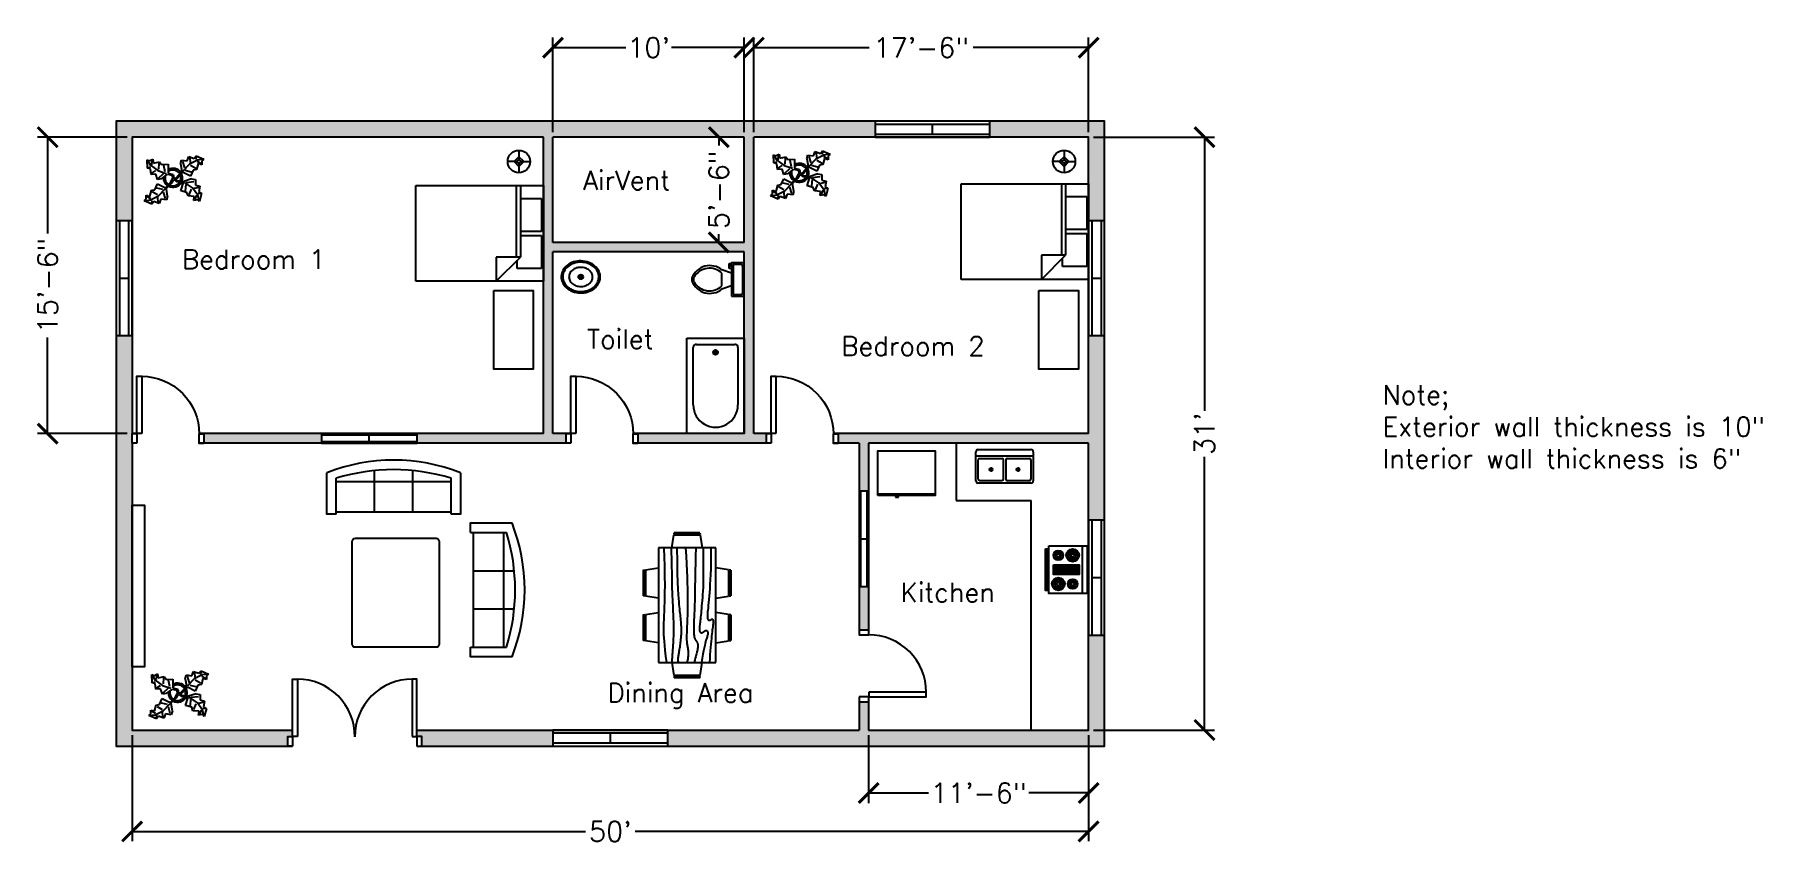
# Model space of a CAD drawing. Header units: inches. Extents: x 143 to 1226, y 89 to 597.
import ezdxf

# ---------------------------------------------------------------- set-up
doc = ezdxf.new("R2010")
doc.units = ezdxf.units.IN
for name, color, linetype in [('blocks', 4, 'Continuous'), ('dim', 11, 'Continuous'), ('door', 6, 'Continuous'), ('hatches', 3, 'Continuous'), ('text', 2, 'Continuous'), ('window', 40, 'Continuous')]:
    doc.layers.add(name, color=color, linetype=linetype)
doc.styles.get("Standard").update_dxf_attribs({"font": 'simplex.shx'})
doc.dimstyles.new('DIM', dxfattribs={"dimscale": 5, "dimtxt": 2.5, "dimasz": 2.5, "dimexe": 1.25, "dimexo": 0.625, "dimtad": 0, "dimlunit": 4, "dimtxsty": 'Standard', "dimblk": 'ARCHTICK', "dimcen": 2.5, "dimadec": 0, "dimazin": 0, "dimtfac": 1, "dimtmove": 0, "dimatfit": 3, "dimfxl": 1, "dimarcsym": 0})

# ---------------------------------------------------------------- blocks, each defined once
blk = doc.blocks.new('Door 2')
at = {"layer": 'door'}
for points in [[(-78, 6), (-81, 6), (-81, 42), (-78, 42)], [(-6, 6), (-3, 6), (-3, 42), (-6, 42)], [(-81, 0), (-84, 0), (-84, 6), (-81, 6)], [(-3, 0), (0, 0), (0, 6), (-3, 6)]]:
    blk.add_lwpolyline(points, close=True, dxfattribs=at)
for centre, start, end in [((-78, 6), 359.7621, 90), ((-6, 6), 90, 180.2379)]:
    blk.add_arc(centre, 36, start, end, dxfattribs=at)
blk = doc.blocks.new('Window 2')
at = {"layer": 'window'}
for p, q in [((0, 10), (-72, 10)), ((-72, 10), (-72, 0)), ((0, 8), (-72, 8)), ((-72, 2), (0, 2)), ((-72, 0), (0, 0)), ((-36, 2), (-36, 8)), ((0, 0), (0, 10))]:
    blk.add_line(p, q, dxfattribs=at)
blk = doc.blocks.new('Door 1')
at = {"layer": 'door'}
for points in [[(-6, 6), (-3, 6), (-3, 42), (-6, 42)], [(-45, -0.1), (-42, -0.1), (-42, 5.9), (-45, 5.9)], [(-3, 0), (0, 0), (0, 6), (-3, 6)]]:
    blk.add_lwpolyline(points, close=True, dxfattribs=at)
blk.add_arc((-6, 6), 36, 90, 180.2379, dxfattribs=at)
blk = doc.blocks.new('Window 1')
at = {"layer": 'window'}
for p, q in [((0, 6), (-60, 6)), ((-60, 6), (-60, 0)), ((0, 5), (-60, 5)), ((-60, 1), (0, 1)), ((-60, 0), (0, 0)), ((-30, 1), (-30, 5)), ((0, 0), (0, 6))]:
    blk.add_line(p, q, dxfattribs=at)
blk = doc.blocks.new('Bath Tub - 26 x 60 in.')
for p, q in [((8, -18), (10, -18)), ((9, -17), (9, -19))]:
    blk.add_line(p, q)
blk.add_lwpolyline([(0, -36), (0, 0), (60, 0), (60, -36)], close=True)
for points in [[(4, -30), (4, -6)], [(6, -4), (42, -4)], [(42, -32), (6, -32)]]:
    blk.add_lwpolyline(points)
for radius in [1.5, 1]:
    blk.add_circle((9, -18), radius)
for centre, radius, start, end in [((5.75, -5.75), 1.77, 81.8699, 188.1301), ((42, -18), 14, 270, 90), ((5.75, -30.25), 1.77, 171.8699, 278.1301)]:
    blk.add_arc(centre, radius, start, end)
blk = doc.blocks.new('Toilet - top')
for p, q in [((-10, -8.5), (-8, -8.5)), ((-10, -9.5), (-10, -8.5)), ((-7, -9.5), (-10, -9.5)), ((-8, -8.5), (-8, -8)), ((-7, -8), (-7, -9.5)), ((-4, -8), (-6, -14)), ((4, -8), (6, -14)), ((9.5, -6), (9.5, -2)), ((4, -14), (-4, -14))]:
    blk.add_line(p, q)
blk.add_lwpolyline([(10.5, -8), (10.5, 0), (-10.5, 0), (-10.5, -8)], close=True)
for points in [[(-9.5, -2), (-9.5, -6)], [(8.5, -1), (-8.5, -1)], [(-8.5, -7), (8.5, -7)]]:
    blk.add_lwpolyline(points)
for centre, radius, start, end in [((-8.6, -1.9), 0.884, 81.8699, 188.1301), ((-8.6, -6.1), 0.884, 171.8699, 278.1301), ((8.6, -1.9), 0.884, 351.8699, 98.1301), ((8.6, -6.1), 0.884, 261.8699, 8.1301), ((3.5, -21.6), 12.2, 141.4691, 247.9714), ((4.2, -21.8), 11.3, 136.3677, 238.9468), ((-3.5, -21.6), 12.2, 292.0284, 38.5307), ((-4.2, -21.8), 11.3, 301.053, 43.6321), ((0, -27.9), 4, 245.7318, 294.2682), ((0, -29), 4, 254.8605, 285.1395)]:
    blk.add_arc(centre, radius, start, end)
blk = doc.blocks.new('Sink - Oval top')
for p, q in [((-1, 0), (1, 0)), ((0, 1), (0, -1))]:
    blk.add_line(p, q)
at = {"linetype": 'Continuous'}
for points in [[(-12.2, 0.4, 0.117634), (-11.5, -3.4, 0.104469), (-8.9, -6.8, 0.090016), (-5.1, -9.1, 0.08192), (-0.3, -10, 0.08192), (4.5, -9.4, 0.090016), (8.4, -7.4, 0.104469), (11.2, -4.1, 0.117634), (12.2, -0.4, 0.117634), (11.5, 3.4, 0.104469), (8.9, 6.8, 0.090016), (5.1, 9.1, 0.08192), (0.3, 10, 0.08192), (-4.5, 9.4, 0.090016), (-8.4, 7.4, 0.104469), (-11.2, 4.1, 0.117634)], [(-11.3, 0.2, 0.118622), (-10.5, -3.3, 0.104678), (-8.1, -6.4, 0.089562), (-4.5, -8.4, 0.081185), (-0.1, -9.2, 0.081185), (4.3, -8.5, 0.089562), (7.9, -6.6, 0.104678), (10.4, -3.5, 0.118622), (11.3, -0.2, 0.118622), (10.5, 3.3, 0.104678), (8.1, 6.4, 0.089562), (4.5, 8.4, 0.081185), (0.1, 9.2, 0.081185), (-4.3, 8.5, 0.089562), (-7.9, 6.6, 0.104678), (-10.4, 3.5, 0.118622)], [(-7.4, 0.1, 0.118283), (-6.9, -2.2, 0.104607), (-5.3, -4.2, 0.089718), (-3, -5.5, 0.081436), (-0.1, -6, 0.081436), (2.8, -5.6, 0.089718), (5.2, -4.3, 0.104607), (6.9, -2.3, 0.118283), (7.4, -0.1, 0.118283), (6.9, 2.2, 0.104607), (5.3, 4.2, 0.089718), (3, 5.5, 0.081436), (0.1, 6, 0.081436), (-2.8, 5.6, 0.089718), (-5.2, 4.3, 0.104607), (-6.9, 2.3, 0.118283)]]:
    blk.add_lwpolyline(points, format="xyb", close=True, dxfattribs=at)
for radius in [1.5, 1]:
    blk.add_circle((0, 0), radius)
blk = doc.blocks.new('Dining Set - 36 x 72 in.')
at = {"linetype": 'Continuous'}
for p, q in [((-22.2343, 26.00059), (-23.4847, 17.99762)), ((-22.2304, 26), (-5.7608, 26)), ((-22, 27.5), (-22.1562, 26.50042)), ((-5.8416, 26.5), (-22.1534, 26.5)), ((-22, 27.5), (-6, 27.5)), ((-5.8437, 26.49966), (-6, 27.5)), ((-4.5152, 17.99762), (-5.7655, 25.99926)), ((5.7657, 26.00059), (4.5153, 17.99762)), ((5.7696, 26), (22.2392, 26)), ((6, 27.5), (5.8438, 26.50042)), ((22.1584, 26.5), (5.8466, 26.5)), ((6, 27.5), (22, 27.5)), ((22.1563, 26.49966), (22, 27.5)), ((23.4848, 17.99762), (22.2345, 25.99926)), ((36, 18), (-36, 18)), ((-36, 18), (-36, -18)), ((36, -18), (36, 18)), ((-45.5, 8), (-44.5004, 8.15617)), ((-45.5, 8), (-45.5, -8)), ((-44.5, -8.15843), (-44.5, 8.15338)), ((-44.0006, 8.23428), (-35.9976, 9.48474)), ((-44, 8.23041), (-44, -8.23915)), ((44.0006, 8.23428), (35.9976, 9.48474)), ((44, 8.23041), (44, -8.23915)), ((44.5, -8.15843), (44.5, 8.15338)), ((45.5, 8), (44.5005, 8.15617)), ((45.5, 8), (45.5, -8)), ((-44.4997, -8.15631), (-45.5, -8)), ((-35.9976, -9.48476), (-43.9993, -8.2345)), ((35.9976, -9.48476), (43.9993, -8.2345)), ((44.4997, -8.15631), (45.5, -8)), ((-36, -18), (36, -18)), ((-22.2343, -26.0006), (-23.4847, -17.99762)), ((-4.5152, -17.99762), (-5.7655, -25.99928)), ((5.7657, -26.0006), (4.5153, -17.99762)), ((23.4848, -17.99762), (22.2345, -25.99928)), ((-22.2304, -26), (-5.7608, -26)), ((-22, -27.5), (-22.1562, -26.50044)), ((-5.8416, -26.5), (-22.1534, -26.5)), ((-22, -27.5), (-6, -27.5)), ((-5.8437, -26.49967), (-6, -27.5)), ((5.7696, -26), (22.2392, -26)), ((6, -27.5), (5.8438, -26.50044)), ((22.1584, -26.5), (5.8466, -26.5)), ((6, -27.5), (22, -27.5)), ((22.1563, -26.49967), (22, -27.5))]:
    blk.add_line(p, q, dxfattribs=at)
for points in [[(-36, 15), (-31.1772, 14.97754), (-26.8079, 14.91406), (-22.8538, 14.81543), (-19.276, 14.6875), (-16.0362, 14.53613), (-13.0957, 14.36718), (-10.4159, 14.18652), (-7.9583, 14), (-5.6904, 13.81315), (-3.6035, 13.63021), (-1.6954, 13.45508), (0.0365, 13.29166), (1.5945, 13.14388), (2.9811, 13.01562), (4.1988, 12.9108), (5.25, 12.83333), (6.1393, 12.78613), (6.8802, 12.76823), (7.4883, 12.77767), (7.9792, 12.8125), (8.3685, 12.87077), (8.6719, 12.95052), (8.9049, 13.0498), (9.0833, 13.16666), (9.2205, 13.29899), (9.3216, 13.44401), (9.3895, 13.59879), (9.4271, 13.76041), (9.4373, 13.92594), (9.4232, 14.09245), (9.3875, 14.257), (9.3333, 14.41666), (9.2638, 14.56917), (9.1836, 14.71484), (9.0975, 14.85465), (9.0104, 14.98958), (8.9272, 15.1206), (8.8529, 15.2487), (8.7922, 15.37483), (8.75, 15.5), (8.7305, 15.62467), (8.7344, 15.74739), (8.7617, 15.86621), (8.8125, 15.97916), (8.8867, 16.08431), (8.9844, 16.17968), (9.1055, 16.26334), (9.25, 16.33333), (9.4189, 16.38802), (9.6172, 16.42708), (9.8506, 16.45052), (10.125, 16.45833), (10.4463, 16.45052), (10.8203, 16.42708), (11.2529, 16.38802), (11.75, 16.33333), (12.3184, 16.26318), (12.9694, 16.17838), (13.7151, 16.07991), (14.5677, 15.96875), (15.5395, 15.84586), (16.6426, 15.71224), (17.8893, 15.56884), (19.2917, 15.41666), (20.859, 15.25667), (22.5879, 15.08984), (24.4721, 14.91715), (26.5052, 14.73958), (28.6809, 14.5581), (30.9929, 14.3737), (33.4347, 14.18733), (36, 14)], [(-36, 10), (-28.9766, 10.14274), (-23.1725, 10.20442), (-18.4241, 10.19775), (-14.5677, 10.13541), (-11.4399, 10.03011), (-8.877, 9.89453), (-6.7154, 9.74137), (-4.7917, 9.58333), (-2.9698, 9.43082), (-1.2246, 9.28515), (0.4415, 9.14534), (2.026, 9.01041), (3.5266, 8.87939), (4.9408, 8.7513), (6.266, 8.62516), (7.5, 8.5), (8.6411, 8.37549), (9.6914, 8.2539), (10.6538, 8.13818), (11.5312, 8.03125), (12.3267, 7.93603), (13.043, 7.85547), (13.6831, 7.79248), (14.25, 7.75), (14.7471, 7.7303), (15.1797, 7.73307), (15.5537, 7.75732), (15.875, 7.80208), (16.1494, 7.86637), (16.3828, 7.94922), (16.5811, 8.04964), (16.75, 8.16666), (16.8944, 8.29915), (17.0143, 8.44531), (17.1089, 8.60319), (17.1771, 8.77083), (17.218, 8.94629), (17.2305, 9.1276), (17.2137, 9.31282), (17.1667, 9.5), (17.0895, 9.6875), (16.987, 9.875), (16.8649, 10.0625), (16.7292, 10.25), (16.5856, 10.4375), (16.4401, 10.625), (16.2985, 10.8125), (16.1667, 11), (16.05, 11.18733), (15.9518, 11.3737), (15.8752, 11.5581), (15.8229, 11.73958), (15.798, 11.91715), (15.8034, 12.08984), (15.842, 12.25667), (15.9167, 12.41666), (16.0295, 12.56836), (16.1784, 12.70833), (16.3605, 12.83268), (16.5729, 12.9375), (16.8127, 13.01888), (17.0768, 13.07291), (17.3625, 13.0957), (17.6667, 13.08333), (17.9894, 13.03312), (18.3418, 12.94726), (18.7382, 12.82918), (19.1927, 12.68229), (19.7195, 12.51001), (20.3327, 12.31575), (21.0465, 12.10294), (21.875, 11.875), (22.8357, 11.63354), (23.959, 11.37304), (25.2786, 11.08618), (26.8282, 10.76562), (28.6414, 10.40405), (30.752, 9.99414), (33.1936, 9.52856), (36, 9)], [(-36, 5.5), (-30.7157, 5.3348), (-26.069, 5.20963), (-21.9946, 5.11767), (-18.4271, 5.05208), (-15.3009, 5.00602), (-12.5508, 4.97265), (-10.1112, 4.94515), (-7.9167, 4.91666), (-5.909, 4.88167), (-4.0586, 4.83984), (-2.3429, 4.79215), (-0.7396, 4.73958), (0.7739, 4.6831), (2.22, 4.6237), (3.6213, 4.56233), (5, 4.5), (6.373, 4.43782), (7.7344, 4.3776), (9.0723, 4.32129), (10.375, 4.27083), (11.6309, 4.22819), (12.8281, 4.19531), (13.9551, 4.17415), (15, 4.16666), (15.954, 4.17448), (16.819, 4.19791), (17.6001, 4.23698), (18.3021, 4.29166), (18.9299, 4.36198), (19.4883, 4.44791), (19.9823, 4.54948), (20.4167, 4.66666), (20.7969, 4.79899), (21.1302, 4.94401), (21.4245, 5.09879), (21.6875, 5.26041), (21.9271, 5.42594), (22.1511, 5.59245), (22.3672, 5.757), (22.5834, 5.91666), (22.8065, 6.06868), (23.0404, 6.21093), (23.2879, 6.34147), (23.5521, 6.45833), (23.8358, 6.55957), (24.142, 6.64323), (24.4735, 6.70735), (24.8334, 6.75), (25.2235, 6.76969), (25.642, 6.76692), (26.0858, 6.74267), (26.5521, 6.69791), (27.0379, 6.63362), (27.5404, 6.55078), (28.0565, 6.45036), (28.5834, 6.33333), (29.1242, 6.19987), (29.7071, 6.04687), (30.3661, 5.87044), (31.1354, 5.66666), (32.0493, 5.43164), (33.142, 5.16146), (34.4475, 4.85221), (36, 4.5)], [(-36, -1), (-30.7915, -0.6591), (-26.0195, -0.38216), (-21.6519, -0.16284), (-17.6563, 0.00521), (-14.0005, 0.12833), (-10.6523, 0.21289), (-7.5796, 0.26522), (-4.75, 0.29166), (-2.134, 0.29793), (0.2878, 0.28711), (2.5317, 0.26163), (4.6146, 0.22396), (6.5529, 0.17651), (8.3633, 0.12174), (10.0623, 0.06209), (11.6667, 0), (13.1899, -0.06201), (14.6341, -0.1211), (15.9982, -0.17432), (17.2813, -0.21875), (18.4823, -0.25147), (19.6003, -0.26953), (20.6343, -0.27002), (21.5834, -0.25), (22.4481, -0.20768), (23.2357, -0.14584), (23.9549, -0.06836), (24.6146, 0.02083), (25.2235, 0.11784), (25.7904, 0.21875), (26.3241, 0.31966), (26.8334, 0.41666), (27.3265, 0.50618), (27.8099, 0.58593), (28.2894, 0.65397), (28.7709, 0.70833), (29.2601, 0.74707), (29.763, 0.76823), (30.2855, 0.76985), (30.8334, 0.75), (31.4088, 0.70784), (31.9994, 0.64713), (32.589, 0.57275), (33.1615, 0.48958), (33.7008, 0.4025), (34.1908, 0.3164), (34.6153, 0.23616), (34.9584, 0.16666), (35.2099, 0.11165), (35.3848, 0.07031), (35.504, 0.04069), (35.5886, 0.02083), (35.6594, 0.00879), (35.7377, 0.0026), (35.8442, 0.00032), (36, 0)], [(-36, -6.5), (-27.1843, -6.31267), (-20.084, -6.1263), (-14.469, -5.9419), (-10.1094, -5.76042), (-6.7752, -5.58285), (-4.2363, -5.41016), (-2.2629, -5.24333), (-0.625, -5.08334), (0.8708, -4.93099), (2.2715, -4.78646), (3.5872, -4.64974), (4.8281, -4.52084), (6.0046, -4.39974), (7.127, -4.28646), (8.2053, -4.18099), (9.25, -4.08334), (10.2705, -3.99382), (11.2734, -3.91407), (12.2647, -3.84603), (13.25, -3.79167), (14.2354, -3.75293), (15.2266, -3.73177), (16.2295, -3.73015), (17.25, -3.75), (18.2912, -3.79248), (19.3451, -3.85547), (20.4009, -3.93604), (21.4479, -4.03125), (22.4754, -4.13819), (23.4727, -4.25391), (24.4289, -4.37549), (25.3334, -4.5), (26.1785, -4.62492), (26.9694, -4.74935), (27.7145, -4.87281), (28.4219, -4.99479), (29.1, -5.11483), (29.7572, -5.23242), (30.4016, -5.34709), (31.0417, -5.45834), (31.6837, -5.56437), (32.3262, -5.65821), (32.9658, -5.73153), (33.599, -5.77604), (34.2224, -5.78345), (34.8327, -5.74545), (35.4264, -5.65373), (36, -5.5)], [(-36, -10), (-26.4022, -9.81299), (-18.4675, -9.62891), (-11.9839, -9.45069), (-6.7396, -9.28125), (-2.5226, -9.12354), (0.8789, -8.98047), (3.6769, -8.85498), (6.0833, -8.75), (8.2767, -8.66765), (10.3021, -8.60677), (12.1712, -8.56543), (13.8958, -8.54167), (15.4876, -8.53353), (16.9583, -8.53907), (18.3197, -8.55632), (19.5834, -8.58334), (20.7616, -8.61841), (21.8685, -8.66081), (22.9188, -8.71004), (23.9271, -8.76563), (24.9081, -8.82707), (25.8763, -8.89388), (26.8465, -8.96558), (27.8334, -9.04167), (28.8474, -9.12118), (29.8828, -9.20117), (30.93, -9.27824), (31.9792, -9.34896), (33.0205, -9.40991), (34.0443, -9.45768), (35.0407, -9.48885), (36, -9.5)], [(-36, -14.5), (-30.0881, -14.33513), (-25.0332, -14.21224), (-20.7312, -14.12647), (-17.0781, -14.07292), (-13.97, -14.04671), (-11.3027, -14.04297), (-8.9724, -14.05681), (-6.875, -14.08334), (-4.9224, -14.11833), (-3.0905, -14.16016), (-1.3709, -14.20785), (0.2448, -14.26042), (1.7647, -14.3169), (3.1973, -14.3763), (4.5507, -14.43767), (5.8333, -14.5), (7.0554, -14.5621), (8.235, -14.62175), (9.3922, -14.67652), (10.5469, -14.72396), (11.7192, -14.76164), (12.929, -14.78711), (14.1965, -14.79794), (15.5417, -14.79167), (16.9933, -14.76424), (18.6152, -14.70508), (20.4804, -14.60197), (22.6615, -14.44271), (25.2312, -14.21509), (28.2624, -13.9069), (31.8277, -13.50594), (36, -13)]]:
    blk.add_lwpolyline(points, dxfattribs=at)
blk = doc.blocks.new('Plant - Rubber or Philodendron')
at = {"linetype": 'Continuous'}
for p, q in [((-16.2005, 11.4774), (-13.9899, 8.1064)), ((-16.2005, 11.4774), (-14.8639, 10.7964)), ((-16.0159, 6.3329), (-16.2005, 11.4774)), ((-14.8639, 10.7964), (-12.6195, 11.8975)), ((-13.3174, 8.325), (-13.0735, 11.0065)), ((-12.6195, 11.8975), (-12.1909, 9.4345)), ((4.6914, 8.8812), (5.3859, 11.2828)), ((5.3859, 11.2828), (8.8871, 10.7908)), ((8.8871, 10.7908), (9.9809, 13.4933)), ((9.9809, 13.4933), (13.3837, 12.301)), ((15.3859, 11.3055), (10.3916, 8.7942)), ((10.5828, 12.6946), (10.8893, 9.7953)), ((13.3837, 12.301), (14.68, 13.9039)), ((14.5816, 13.2037), (14.3848, 11.8033)), ((14.68, 13.9039), (19.3848, 11.8146)), ((19.3848, 11.8146), (15.3859, 11.3055)), ((19.3848, 11.8146), (18.1868, 10.9119)), ((18.1868, 10.9119), (18.1925, 8.4119)), ((-14.0069, 5.8704), (-16.0159, 6.3329)), ((-15.3434, 6.5514), (-13.9984, 6.9884)), ((-13.5868, 2.2894), (-14.0069, 5.8704)), ((-13.9899, 8.1064), (-9.5434, 4.7185)), ((-10.6784, 2.491), (-13.5868, 2.2894)), ((-13.1329, 3.1804), (-10.6614, 4.727)), ((-12.1909, 9.4345), (-8.3829, 10.3)), ((-9.5858, -0.8715), (-10.6784, 2.491)), ((-9.5434, 4.7185), (-4.1917, 2.9888)), ((-9.1318, 0.0195), (-5.9793, 2.9025)), ((-8.8369, 9.409), (-9.0894, 5.6095)), ((-8.3829, 10.3), (-7.0549, 8.501)), ((-7.1228, -0.443), (-3.5248, 2.2131)), ((-7.0549, 8.501), (-3.0284, 8.6941)), ((-4.8529, 4.012), (-5.7184, 7.82)), ((-3.5248, 2.2131), (-3.3011, 2.4355)), ((-3.3011, 2.4355), (-0.5306, 1.7947)), ((-3.0284, 8.6941), (-3.0709, 3.1041)), ((-3.0709, 3.1041), (0.0797, 2.3163)), ((-0.5306, 1.7947), (-0.2255, -0.5527)), ((-0.5306, 1.7947), (-0.5306, 1.7947)), ((0.0797, 2.3163), (0.4866, -0.031)), ((0.4866, -0.031), (2.1141, 0.2298)), ((2.1141, 0.2298), (5.4346, 3.9146)), ((6.1032, 3.6844), (2.8262, -0.031)), ((4.6914, 8.8812), (5.5014, 4.4831)), ((5.4346, 3.9146), (5.5014, 4.4831)), ((5.9878, 10.4842), (7.1971, 6.3869)), ((11.1089, 1.1958), (6.1032, 3.6844)), ((10.3916, 8.7942), (6.2847, 4.4028)), ((7.7005, 4.8881), (11.5025, 3.9967)), ((14.2977, 6.1031), (10.9934, 7.9956)), ((12.7005, 4.8994), (11.1089, 1.1958)), ((14.8995, 5.3044), (12.7005, 4.8994)), ((15.7909, 9.1065), (14.8995, 5.3044)), ((15.2875, 10.6053), (17.5907, 9.2105)), ((18.1925, 8.4119), (15.7909, 9.1065)), ((-16.8157, -10.7754), (-14.4141, -11.4699)), ((-16.8101, -13.2754), (-16.8157, -10.7754)), ((-14.4141, -11.4699), (-13.5228, -7.6679)), ((-13.5228, -7.6679), (-11.3237, -7.2629)), ((-12.921, -8.4665), (-9.6166, -10.359)), ((-11.3237, -7.2629), (-9.7321, -3.5593)), ((-6.3237, -7.2516), (-10.1257, -6.3602)), ((-9.7321, -3.5593), (-4.7264, -6.0479)), ((-7.1228, -0.443), (-9.5858, -0.8715)), ((-9.0148, -11.1577), (-4.9047, -6.8122)), ((-4.611, -12.8477), (-5.8203, -8.7504)), ((-2.019, -3.6148), (-4.7264, -6.0479)), ((-4.1246, -6.8466), (-4.0579, -6.2781)), ((-3.3146, -11.2447), (-4.1246, -6.8466)), ((-4.0579, -6.2781), (-0.9375, -3.1608)), ((-2.019, -3.6148), (-0.2255, -0.5527)), ((-0.9375, -3.1608), (0.5883, -0.8135)), ((0.5883, -0.8135), (2.2447, -2.0916)), ((2.8262, -0.031), (1.3003, -0.5527)), ((1.3003, -0.5527), (2.4193, -1.4655)), ((2.2447, -2.0916), (6.7108, -2.6626)), ((2.4193, -1.4655), (6.895, -2.1175)), ((4.943, -7.9659), (6.7108, -2.6626)), ((8.8321, -9.0266), (4.943, -7.9659)), ((11.6605, -0.5413), (6.895, -2.1175)), ((12.3677, -6.1981), (7.219, -2.6772)), ((8.125, -4.0768), (7.7715, -7.9659)), ((8.3544, -2.7453), (13.1973, -2.1704)), ((9.5392, -11.1479), (8.8321, -9.0266)), ((10.2463, -10.4408), (11.6605, -6.9053)), ((11.6605, -0.5413), (14.1354, -0.8948)), ((15.5496, -10.7943), (12.3677, -6.1981)), ((16.2567, -5.8446), (13.4283, -6.5517)), ((14.8425, -10.7943), (13.7819, -13.2692)), ((14.1354, -0.8948), (14.1354, -4.4304)), ((14.1354, -4.4304), (16.9638, -5.1375)), ((16.6103, -14.6834), (15.5496, -10.7943)), ((17.3174, -9.7337), (15.9032, -9.7337)), ((16.9638, -5.1375), (16.2567, -8.673)), ((16.2567, -8.673), (18.0245, -9.7337)), ((18.0245, -9.7337), (16.6103, -14.6834)), ((-18.008, -14.1781), (-16.8101, -13.2754)), ((-18.008, -14.1781), (-14.0091, -13.669)), ((-13.3032, -16.2674), (-18.008, -14.1781)), ((-13.9107, -12.9688), (-16.2139, -11.574)), ((-14.0091, -13.669), (-9.0148, -11.1577)), ((-12.0069, -14.6645), (-13.3032, -16.2674)), ((-13.2048, -15.5672), (-13.008, -14.1668)), ((-8.6042, -15.8568), (-12.0069, -14.6645)), ((-9.206, -15.0581), (-9.5126, -12.1588)), ((-7.5103, -13.1543), (-8.6042, -15.8568)), ((-4.0092, -13.6463), (-7.5103, -13.1543)), ((-3.3146, -11.2447), (-4.0092, -13.6463)), ((13.4283, -11.5015), (9.5392, -11.1479)), ((13.0748, -13.9763), (13.4283, -11.5015)), ((15.5496, -13.6228), (13.0748, -13.9763)), ((16.6103, -14.6834), (15.5496, -13.6228))]:
    blk.add_line(p, q, dxfattribs=at)
for centre, radius, start, end in [((0.0308, 0.1664), 6, 178.6147, 235.1169), ((0.0308, 0.1664), 5, 168.1647, 238.6725), ((0, 0), 6.1275, 34.37569, 120.1028), ((-0.0601, -0.2075), 5.2461, 33.82192, 124.9414), ((-0.2664, 0.1682), 5.2775, 338.4094, 20.03007), ((-0.098, 0.1364), 6.1288, 341.2017, 26.09184), ((-0.0234, 0.3825), 6.1492, 242.5812, 331.2714), ((-0.1102, 0.4886), 5.2883, 247.3711, 327.472)]:
    blk.add_arc(centre, radius, start, end, dxfattribs=at)
blk = doc.blocks.new('Sofa - Roundback 7 ft.')
at = {"linetype": 'Continuous'}
for p, q in [((-12.00002, -32.4421), (-12.00003, -6.5971)), ((11.99997, -32.4421), (11.99998, -6.5971)), ((-36.000027, -34), (-36.000027, -11.4696)), ((-35.999844, -13.3819), (35.9998, -13.3819)), ((35.99998, -34), (35.99998, -11.4696)), ((-36.000027, -32.4421), (35.99998, -32.4421))]:
    blk.add_line(p, q, dxfattribs=at)
for points in [[(-36.000027, -34), (-42.000027, -34), (-42.000027, -8)], [(41.99998, -8), (41.99998, -34), (35.99998, -34)]]:
    blk.add_lwpolyline(points, dxfattribs=at)
for centre, radius, start, end in [((0, -114.25), 114.25, 68.43141, 111.5686), ((-0.00001, -127.1968), 121.1968, 72.72033, 107.2797)]:
    blk.add_arc(centre, radius, start, end, dxfattribs=at)
blk = doc.blocks.new('Range-Oven - 30 in top')
for p, q in [((0, -3), (30, -3)), ((12, -6), (18, -6)), ((13, -20), (13, -6)), ((14, -6), (14, -20)), ((15, -20), (15, -6)), ((16, -6), (16, -20)), ((17, -20), (17, -6)), ((18, -20), (12, -20)), ((6, -24), (6, -25)), ((8, -25), (8, -24)), ((22, -25), (22, -24)), ((24, -24), (24, -25))]:
    blk.add_line(p, q)
for points in [[(0, -24), (0, 0), (30, 0), (30, -24)], [(12, -21), (12, -5), (18, -5), (18, -21)], [(2, -26), (2, -25), (28, -25), (28, -26)]]:
    blk.add_lwpolyline(points, close=True)
for centre, radius in [((6, -9), 4), ((6, -9), 3), ((6, -9), 2), ((6, -9), 1), ((24, -9), 3), ((24, -9), 2), ((24, -9), 1), ((6, -18), 3), ((6, -18), 2), ((6, -18), 1), ((24, -18), 4), ((24, -18), 3), ((24, -18), 2), ((24, -18), 1)]:
    blk.add_circle(centre, radius)
blk = doc.blocks.new('Refrigerator-2 door - 36 in top')
for p, q in [((0, -26.999999), (36, -26.999999)), ((11, -27.999999), (11, -28.999999)), ((11, -28.999999), (13, -28.999999)), ((12, -26.999999), (12, -28.999999)), ((13, -28.999999), (13, -27.999999))]:
    blk.add_line(p, q)
blk.add_lwpolyline([(0, -27.999999), (0, 0), (36, 0), (36, -27.999999)], close=True)
blk = doc.blocks.new('Sink-double - 36 in top')
for p, q in [((-18, -4), (18, -4)), ((-0.75, -18.5), (-0.75, -6.5)), ((0.75, -6.5), (0.75, -18.5))]:
    blk.add_line(p, q)
for points in [[(-16.5, 0), (16.5, 0)], [(-18, -19.5), (-18, -1.5)], [(-16.5, -18.5), (-16.5, -6.5)], [(-15.5, -5.5), (-1.75, -5.5)], [(1.75, -5.5), (15.5, -5.5)], [(16.5, -6.5), (16.5, -18.5)], [(18, -1.5), (18, -19.5)], [(16.5, -21), (-16.5, -21)], [(-1.75, -19.5), (-15.5, -19.5)], [(15.5, -19.5), (1.75, -19.5)]]:
    blk.add_lwpolyline(points)
for centre, radius in [((-8.5, -12.5), 1), ((-8.5, -12.5), 0.5), ((8.5, -12.5), 1), ((8.5, -12.5), 0.5)]:
    blk.add_circle(centre, radius)
for centre, radius, start, end in [((-16.5, -1.5), 1.5, 90, 180), ((16.5, -1.5), 1.5, 0, 90), ((-15.5, -6.5), 1, 90, 180), ((-1.75, -6.5), 1, 0, 90), ((1.75, -6.5), 1, 90, 180), ((15.5, -6.5), 1, 0, 90), ((-16.5, -19.5), 1.5, 180, 270), ((-15.5, -18.5), 1, 180, 270), ((-1.75, -18.5), 1, 270, 0), ((1.75, -18.5), 1, 180, 270), ((15.5, -18.5), 1, 270, 0), ((16.5, -19.5), 1.5, 270, 0)]:
    blk.add_arc(centre, radius, start, end)
blk = doc.blocks.new('Bed - Queen')
at = {"linetype": 'Continuous'}
for p, q in [((0, -80.00003), (0, 0)), ((0, 0), (59.99999, 0)), ((59.99999, 0), (59.99999, -80.00003)), ((7.99999, -1.2), (28.79998, -1.2)), ((7.99999, -14.4), (7.99999, -1.2)), ((28.79998, -1.2), (28.79998, -14.4)), ((31.19999, -1.2), (51.99999, -1.2)), ((31.19999, -14.4), (31.19999, -1.2)), ((51.99999, -1.2), (51.99999, -16.4)), ((0, -14.4), (44.8, -14.4)), ((44.8, -16.8), (0, -16.8)), ((59.99999, -29.6), (44.8, -14.4)), ((44.8, -14.4), (44.8, -29.6)), ((51.99999, -16.4), (46.79936, -16.4)), ((44.8, -29.6), (59.99999, -29.6)), ((59.99999, -80.00003), (0, -80.00003))]:
    blk.add_line(p, q, dxfattribs=at)
blk = doc.blocks.new('Lamp - Table')
at = {"linetype": 'Continuous'}
for p, q in [((-1, 0), (-7, 0)), ((0, 3), (-3, 0)), ((-3, 0), (0, -3)), ((0, 7), (0, 1)), ((3, 0), (0, 3)), ((0, -3), (3, 0)), ((1, 0), (7, 0)), ((0, -1), (0, -7))]:
    blk.add_line(p, q, dxfattribs=at)
for radius in [7, 1]:
    blk.add_circle((0, 0), radius, dxfattribs=at)
blk = doc.blocks.new('_ArchTick')
at = {"color": 0, "linetype": 'ByBlock', "const_width": 0.15}
blk.add_lwpolyline([(-0.5, -0.5), (0.5, 0.5)], dxfattribs=at)
blk = doc.blocks.new('*D18')
at = {"layer": 'Defpoints', "color": 0, "transparency": 16777216}
for p in [(803.8, 532.7), (803.8, 160.7), (876.5, 160.7)]:
    blk.add_point(p, dxfattribs=at)
at = {"layer": 'dim', "color": 0, "lineweight": -2, "transparency": 16777216}
for p, q in [((806.9, 532.7), (882.7, 532.7)), ((876.5, 532.7), (876.5, 361.1)), ((876.5, 160.7), (876.5, 332.2)), ((806.9, 160.7), (882.7, 160.7))]:
    blk.add_line(p, q, dxfattribs=at)
at = {"layer": 'dim', "color": 0, "lineweight": -2, "transparency": 16777216, "xscale": 12.5, "yscale": 12.5, "zscale": 12.5}
for p, rotation in [((876.5, 532.7), 90), ((876.5, 160.7), 270)]:
    blk.add_blockref('_ArchTick', p, dxfattribs=dict(at, rotation=rotation))
at = {"layer": 'dim', "color": 0, "transparency": 16777216, "insert": (876.5, 346.7), "char_height": 12.5, "attachment_point": 5, "rotation": 90}
blk.add_mtext("31'", dxfattribs=at)
blk = doc.blocks.new('*D19')
at = {"layer": 'Defpoints', "color": 0, "transparency": 16777216}
for p in [(203.8, 160.7), (803.8, 160.7), (803.8, 97.1)]:
    blk.add_point(p, dxfattribs=at)
at = {"layer": 'dim', "color": 0, "lineweight": -2, "transparency": 16777216}
for p, q in [((203.8, 157.5), (203.8, 90.9)), ((803.8, 157.5), (803.8, 90.9)), ((203.8, 97.1), (488.2, 97.1)), ((803.8, 97.1), (519.4, 97.1))]:
    blk.add_line(p, q, dxfattribs=at)
at = {"layer": 'dim', "color": 0, "lineweight": -2, "transparency": 16777216, "xscale": 12.5, "yscale": 12.5, "zscale": 12.5, "rotation": 180}
blk.add_blockref('_ArchTick', (203.8, 97.1), dxfattribs=at)
at = {"layer": 'dim', "color": 0, "lineweight": -2, "transparency": 16777216, "xscale": 12.5, "yscale": 12.5, "zscale": 12.5}
blk.add_blockref('_ArchTick', (803.8, 97.1), dxfattribs=at)
at = {"layer": 'dim', "color": 0, "transparency": 16777216, "insert": (503.8, 97.1), "char_height": 12.5, "attachment_point": 5}
blk.add_mtext("50'", dxfattribs=at)
blk = doc.blocks.new('*D20')
at = {"layer": 'Defpoints', "color": 0, "transparency": 16777216}
for p in [(203.8, 532.7), (150.8, 346.7), (203.8, 346.7)]:
    blk.add_point(p, dxfattribs=at)
at = {"layer": 'dim', "color": 0, "lineweight": -2, "transparency": 16777216}
for p, q in [((200.7, 532.7), (144.5, 532.7)), ((150.8, 532.7), (150.8, 472.3)), ((150.8, 346.7), (150.8, 407.1)), ((200.7, 346.7), (144.5, 346.7))]:
    blk.add_line(p, q, dxfattribs=at)
at = {"layer": 'dim', "color": 0, "lineweight": -2, "transparency": 16777216, "xscale": 12.5, "yscale": 12.5, "zscale": 12.5}
for p, rotation in [((150.8, 532.7), 90), ((150.8, 346.7), 270)]:
    blk.add_blockref('_ArchTick', p, dxfattribs=dict(at, rotation=rotation))
at = {"layer": 'dim', "color": 0, "transparency": 16777216, "insert": (150.8, 439.7), "char_height": 12.5, "attachment_point": 5, "rotation": 90}
blk.add_mtext('15\'-6"', dxfattribs=at)
blk = doc.blocks.new('*D21')
at = {"layer": 'Defpoints', "color": 0, "transparency": 16777216}
for p in [(593.8, 588.9), (593.8, 532.7), (803.8, 532.7)]:
    blk.add_point(p, dxfattribs=at)
at = {"layer": 'dim', "color": 0, "lineweight": -2, "transparency": 16777216}
for p, q in [((593.8, 535.8), (593.8, 595.2)), ((593.8, 588.9), (666.2, 588.9)), ((803.8, 588.9), (731.4, 588.9)), ((803.8, 535.8), (803.8, 595.2))]:
    blk.add_line(p, q, dxfattribs=at)
at = {"layer": 'dim', "color": 0, "lineweight": -2, "transparency": 16777216, "xscale": 12.5, "yscale": 12.5, "zscale": 12.5, "rotation": 180}
blk.add_blockref('_ArchTick', (593.8, 588.9), dxfattribs=at)
at = {"layer": 'dim', "color": 0, "lineweight": -2, "transparency": 16777216, "xscale": 12.5, "yscale": 12.5, "zscale": 12.5}
blk.add_blockref('_ArchTick', (803.8, 588.9), dxfattribs=at)
at = {"layer": 'dim', "color": 0, "transparency": 16777216, "insert": (698.8, 588.9), "char_height": 12.5, "attachment_point": 5}
blk.add_mtext('17\'-6"', dxfattribs=at)
blk = doc.blocks.new('*D22')
at = {"layer": 'Defpoints', "color": 0, "transparency": 16777216}
for p in [(587.8, 588.9), (467.8, 532.7), (587.8, 532.7)]:
    blk.add_point(p, dxfattribs=at)
at = {"layer": 'dim', "color": 0, "lineweight": -2, "transparency": 16777216}
for p, q in [((467.8, 535.8), (467.8, 595.2)), ((467.8, 588.9), (513.4, 588.9)), ((587.8, 588.9), (542.2, 588.9)), ((587.8, 535.8), (587.8, 595.2))]:
    blk.add_line(p, q, dxfattribs=at)
at = {"layer": 'dim', "color": 0, "lineweight": -2, "transparency": 16777216, "xscale": 12.5, "yscale": 12.5, "zscale": 12.5, "rotation": 180}
blk.add_blockref('_ArchTick', (467.8, 588.9), dxfattribs=at)
at = {"layer": 'dim', "color": 0, "lineweight": -2, "transparency": 16777216, "xscale": 12.5, "yscale": 12.5, "zscale": 12.5}
blk.add_blockref('_ArchTick', (587.8, 588.9), dxfattribs=at)
at = {"layer": 'dim', "color": 0, "transparency": 16777216, "insert": (527.8, 588.9), "char_height": 12.5, "attachment_point": 5}
blk.add_mtext("10'", dxfattribs=at)
blk = doc.blocks.new('*D23')
at = {"layer": 'Defpoints', "color": 0, "transparency": 16777216}
for p in [(587.8, 532.7), (571.8, 466.7), (587.8, 466.7)]:
    blk.add_point(p, dxfattribs=at)
at = {"layer": 'dim', "color": 0, "lineweight": -2, "transparency": 16777216}
for p, q in [((584.7, 532.7), (565.6, 532.7)), ((571.8, 532.7), (571.8, 527.5)), ((584.7, 466.7), (565.6, 466.7)), ((571.8, 466.7), (571.8, 471.8))]:
    blk.add_line(p, q, dxfattribs=at)
at = {"layer": 'dim', "color": 0, "lineweight": -2, "transparency": 16777216, "xscale": 12.5, "yscale": 12.5, "zscale": 12.5}
for p, rotation in [((571.8, 532.7), 90), ((571.8, 466.7), 270)]:
    blk.add_blockref('_ArchTick', p, dxfattribs=dict(at, rotation=rotation))
at = {"layer": 'dim', "color": 0, "transparency": 16777216, "insert": (571.8, 499.7), "char_height": 12.5, "attachment_point": 5, "rotation": 90}
blk.add_mtext('5\'-6"', dxfattribs=at)
blk = doc.blocks.new('*D24')
at = {"layer": 'Defpoints', "color": 0, "transparency": 16777216}
for p in [(665.8, 160.7), (803.8, 160.7), (665.8, 121.2)]:
    blk.add_point(p, dxfattribs=at)
at = {"layer": 'dim', "color": 0, "lineweight": -2, "transparency": 16777216}
for p, q in [((665.8, 157.5), (665.8, 114.9)), ((803.8, 157.5), (803.8, 114.9)), ((665.8, 121.2), (703.4, 121.2)), ((803.8, 121.2), (766.2, 121.2))]:
    blk.add_line(p, q, dxfattribs=at)
at = {"layer": 'dim', "color": 0, "lineweight": -2, "transparency": 16777216, "xscale": 12.5, "yscale": 12.5, "zscale": 12.5, "rotation": 180}
blk.add_blockref('_ArchTick', (665.8, 121.2), dxfattribs=at)
at = {"layer": 'dim', "color": 0, "lineweight": -2, "transparency": 16777216, "xscale": 12.5, "yscale": 12.5, "zscale": 12.5}
blk.add_blockref('_ArchTick', (803.8, 121.2), dxfattribs=at)
at = {"layer": 'dim', "color": 0, "transparency": 16777216, "insert": (734.8, 121.2), "char_height": 12.5, "attachment_point": 5}
blk.add_mtext('11\'-6"', dxfattribs=at)

msp = doc.modelspace()

# ---------------------------------------------------------------- hatches: boundary and pattern name
at = {"layer": 'hatches'}
h = msp.add_hatch(color=256, dxfattribs=at)
h.dxf.hatch_style = 1
h.paths.add_polyline_path([(203.799, 532.672), (461.799, 532.672), (461.799, 346.672), (382.521, 346.672), (382.521, 340.672), (467.799, 340.672), (476.062, 340.672), (476.062, 346.672), (467.799, 346.672), (467.799, 460.672), (587.799, 460.672), (587.799, 346.672), (551.799, 346.672), (521.062, 346.672), (521.062, 340.672), (587.799, 340.672), (601.694, 340.672), (601.694, 346.672), (593.799, 346.672), (593.799, 532.672), (669.871, 532.672), (669.871, 542.672), (193.799, 542.672), (193.799, 480.166), (203.799, 480.166)])
h.paths.add_polyline_path([(467.799, 532.672), (587.799, 532.672), (587.799, 466.672), (467.799, 466.672)], flags=16)
h.paths.add_polyline_path([(813.799, 542.672), (741.871, 542.672), (741.871, 532.672), (803.799, 532.672), (803.799, 480.166), (813.799, 480.166)])
h.paths.add_polyline_path([(813.799, 408.166), (803.799, 408.166), (803.799, 346.672), (659.799, 346.672), (646.694, 346.672), (646.694, 340.672), (659.799, 340.672), (659.799, 310.672), (665.799, 310.672), (665.799, 340.672), (803.799, 340.672), (803.799, 292.323), (813.799, 292.323)])
h.paths.add_polyline_path([(813.799, 220.323), (803.799, 220.323), (803.799, 160.672), (665.799, 160.672), (665.799, 178.449), (659.799, 178.449), (659.799, 160.672), (539.799, 160.672), (539.799, 150.672), (813.799, 150.672)])
h.paths.add_polyline_path([(467.799, 160.672), (382.466, 160.672), (382.466, 156.672), (385.466, 156.672), (385.466, 150.672), (467.799, 150.672)])
h.paths.add_polyline_path([(301.467, 156.672), (304.467, 156.672), (304.467, 160.672), (203.799, 160.672), (203.799, 340.672), (203.799, 346.672), (203.799, 408.166), (193.799, 408.166), (193.799, 150.672), (301.467, 150.672)])
h.paths.add_polyline_path([(322.521, 346.672), (248.798, 346.672), (248.798, 340.672), (322.521, 340.672)], flags=17)
at = {"layer": 'text'}
h = msp.add_hatch(color=3, dxfattribs=at)
h.dxf.hatch_style = 1
h.paths.add_polyline_path([(665.799, 250.672), (659.799, 250.672), (659.799, 223.449), (665.799, 223.449)])

# ---------------------------------------------------------------- linework, layer by layer
for p, q in [((461.799, 346.672), (461.799, 532.672)), ((467.799, 466.672), (467.799, 532.672)), ((587.799, 466.672), (587.799, 532.672)), ((593.799, 346.672), (593.799, 532.672)), ((587.799, 466.672), (467.799, 466.672)), ((467.799, 346.672), (467.799, 460.672)), ((587.799, 460.672), (467.799, 460.672)), ((587.799, 346.672), (587.799, 460.672)), ((209.799, 346.672), (203.799, 346.672)), ((461.799, 346.672), (245.799, 346.672)), ((482.062, 346.672), (467.799, 346.672)), ((587.799, 346.672), (518.062, 346.672)), ((607.694, 346.672), (593.799, 346.672)), ((659.799, 346.672), (643.694, 346.672)), ((803.799, 346.672), (659.799, 346.672)), ((206.799, 340.672), (203.799, 340.672)), ((467.799, 340.672), (245.798, 340.672)), ((479.062, 340.672), (467.799, 340.672)), ((587.799, 340.672), (518.062, 340.672)), ((604.694, 340.672), (587.799, 340.672)), ((659.799, 340.672), (643.694, 340.672)), ((659.799, 340.672), (659.799, 223.449)), ((803.799, 340.672), (665.799, 340.672)), ((665.799, 340.672), (665.799, 223.16)), ((659.799, 181.449), (659.799, 160.672)), ((665.799, 181.449), (665.799, 160.672))]:
    msp.add_line(p, q)
for points in [[(382.466, 150.672), (813.799, 150.672), (813.799, 542.672), (193.799, 542.672), (193.799, 150.672), (304.467, 150.672)], [(461.799, 532.672), (203.799, 532.672), (203.799, 346.672)], [(587.799, 532.672), (467.799, 532.672)], [(803.799, 346.672), (803.799, 532.672), (593.799, 532.672)], [(203.799, 340.672), (203.799, 160.672), (304.467, 160.672)], [(665.799, 160.672), (803.799, 160.672), (803.799, 340.672)], [(343.244, 160.672), (343.689, 160.672)], [(382.466, 160.672), (659.799, 160.672)]]:
    msp.add_lwpolyline(points)
at = {"layer": 'blocks'}
for p, q in [((720.68, 340.672), (720.68, 304.672)), ((720.68, 304.672), (767.799, 304.672)), ((767.799, 160.672), (767.799, 304.672))]:
    msp.add_line(p, q, dxfattribs=at)
for points in [[(430.635, 436.475), (455.366, 436.475), (455.366, 387.059), (430.635, 387.059)], [(772.635, 436.475), (797.366, 436.475), (797.366, 387.059), (772.635, 387.059)], [(203.799, 301.739), (211.503, 301.739), (211.503, 200.418), (203.799, 200.418)]]:
    msp.add_lwpolyline(points, close=True, dxfattribs=at)
msp.add_lwpolyline([(343.835, 281), (394.417, 281, -0.41421356), (396.417, 279), (396.417, 214.618, -0.41421356), (394.417, 212.618), (343.835, 212.618, -0.41421356), (341.835, 214.618), (341.835, 279, -0.41421356)], format="xyb", close=True, dxfattribs=at)

# ---------------------------------------------------------------- block references
for name, p in [('Plant - Rubber or Philodendron', (229.372, 507.029)), ('Lamp - Table', (446.412, 517.416)), ('Plant - Rubber or Philodendron', (622.273, 510.182)), ('Lamp - Table', (788.412, 517.416)), ('Sink - Oval top', (485.22, 445.03)), ('Refrigerator-2 door - 36 in top', (671.589, 335.834)), ('Sink-double - 36 in top', (751.076, 336.672)), ('Sofa - Roundback 7 ft.', (367.846, 330.116)), ('Plant - Rubber or Philodendron', (232.327, 183.988))]:
    msp.add_blockref(name, p, dxfattribs=at)
at = {"layer": 'blocks', "rotation": 270}
for name, p in [('Bed - Queen', (461.799, 502.312)), ('Bed - Queen', (803.799, 503.512)), ('Toilet - top', (587.799, 443.398)), ('Bath Tub - 26 x 60 in.', (587.799, 406.672)), ('Sofa - Roundback 7 ft.', (450.085, 248.659)), ('Dining Set - 36 x 72 in.', (551.904, 238.982)), ('Range-Oven - 30 in top', (802.799, 276.347))]:
    msp.add_blockref(name, p, dxfattribs=at)
at = {"layer": 'window'}
for name, p in [('Window 2', (741.871, 532.672)), ('Window 1', (382.521, 340.672)), ('Door 2', (385.466, 150.672)), ('Window 2', (539.799, 150.672))]:
    msp.add_blockref(name, p, dxfattribs=at)
at = {"layer": 'window', "rotation": 270}
for name, p in [('Window 2', (193.799, 408.166)), ('Window 2', (803.799, 408.166)), ('Window 1', (659.799, 250.672)), ('Window 2', (803.799, 220.323)), ('Door 1', (659.948, 178.449))]:
    msp.add_blockref(name, p, dxfattribs=at)
at = {"layer": 'window', "xscale": -1}
for p in [(203.799, 340.672), (476.062, 340.672), (601.694, 340.672)]:
    msp.add_blockref('Door 1', p, dxfattribs=at)

# ---------------------------------------------------------------- texts
at = {"layer": 'text', "char_height": 12, "attachment_point": 1}
for s, width, insert in [('AirVent', 101.11557, (486.683, 511.672)), ('Bedroom 1', 101.11557, (235.045, 462.082)), ('Toilet', 101.11557, (489.147, 412.025)), ('Bedroom 2', 101.11557, (648.617, 407.643)), ('Note;\\PExterior wall thickness is 10"\\PInterior wall thickness is 6"', 329.64894, (988.283, 377.027)), ('Kitchen', 101.11557, (685.813, 253.066)), ('Dining Area', 157.69495, (501.954, 190.122))]:
    msp.add_mtext_dynamic_manual_height_columns(s, width=width, gutter_width=12.5, heights=[0], dxfattribs=dict(at, insert=insert))

# ---------------------------------------------------------------- dimensions: what is measured, and where the dimension line sits
at = {"layer": 'dim'}
for base, p1, p2, picture, middle in [((587.799, 588.918), (467.799, 532.672), (587.799, 532.672), '*D22', (527.799, 588.918)), ((593.799, 588.918), (803.799, 532.672), (593.799, 532.672), '*D21', (698.799, 588.918)), ((803.799, 97.104), (203.799, 160.672), (803.799, 160.672), '*D19', (503.799, 97.104)), ((665.799, 121.184), (803.799, 160.672), (665.799, 160.672), '*D24', (734.799, 121.184))]:
    dim = msp.add_linear_dim(base=base, p1=p1, p2=p2, dimstyle='DIM', dxfattribs=at)
    dim.commit()
    dim.dimension.update_dxf_attribs({"geometry": picture, "text_midpoint": middle})
dim = msp.add_linear_dim(base=(150.772, 346.672), p1=(203.799, 532.672), p2=(203.799, 346.672), angle=90, dimstyle='DIM', dxfattribs=at)
dim.commit()
dim.dimension.update_dxf_attribs({"geometry": '*D20', "text_midpoint": (150.772, 439.672), "dimtype": 160})
for base, p1, p2, picture, middle in [((571.836, 466.672), (587.799, 532.672), (587.799, 466.672), '*D23', (571.836, 499.672)), ((876.453, 160.672), (803.799, 532.672), (803.799, 160.672), '*D18', (876.453, 346.672))]:
    dim = msp.add_linear_dim(base=base, p1=p1, p2=p2, angle=90, dimstyle='DIM', dxfattribs=at)
    dim.commit()
    dim.dimension.update_dxf_attribs({"geometry": picture, "text_midpoint": middle})

doc.saveas('drawing.dxf')
